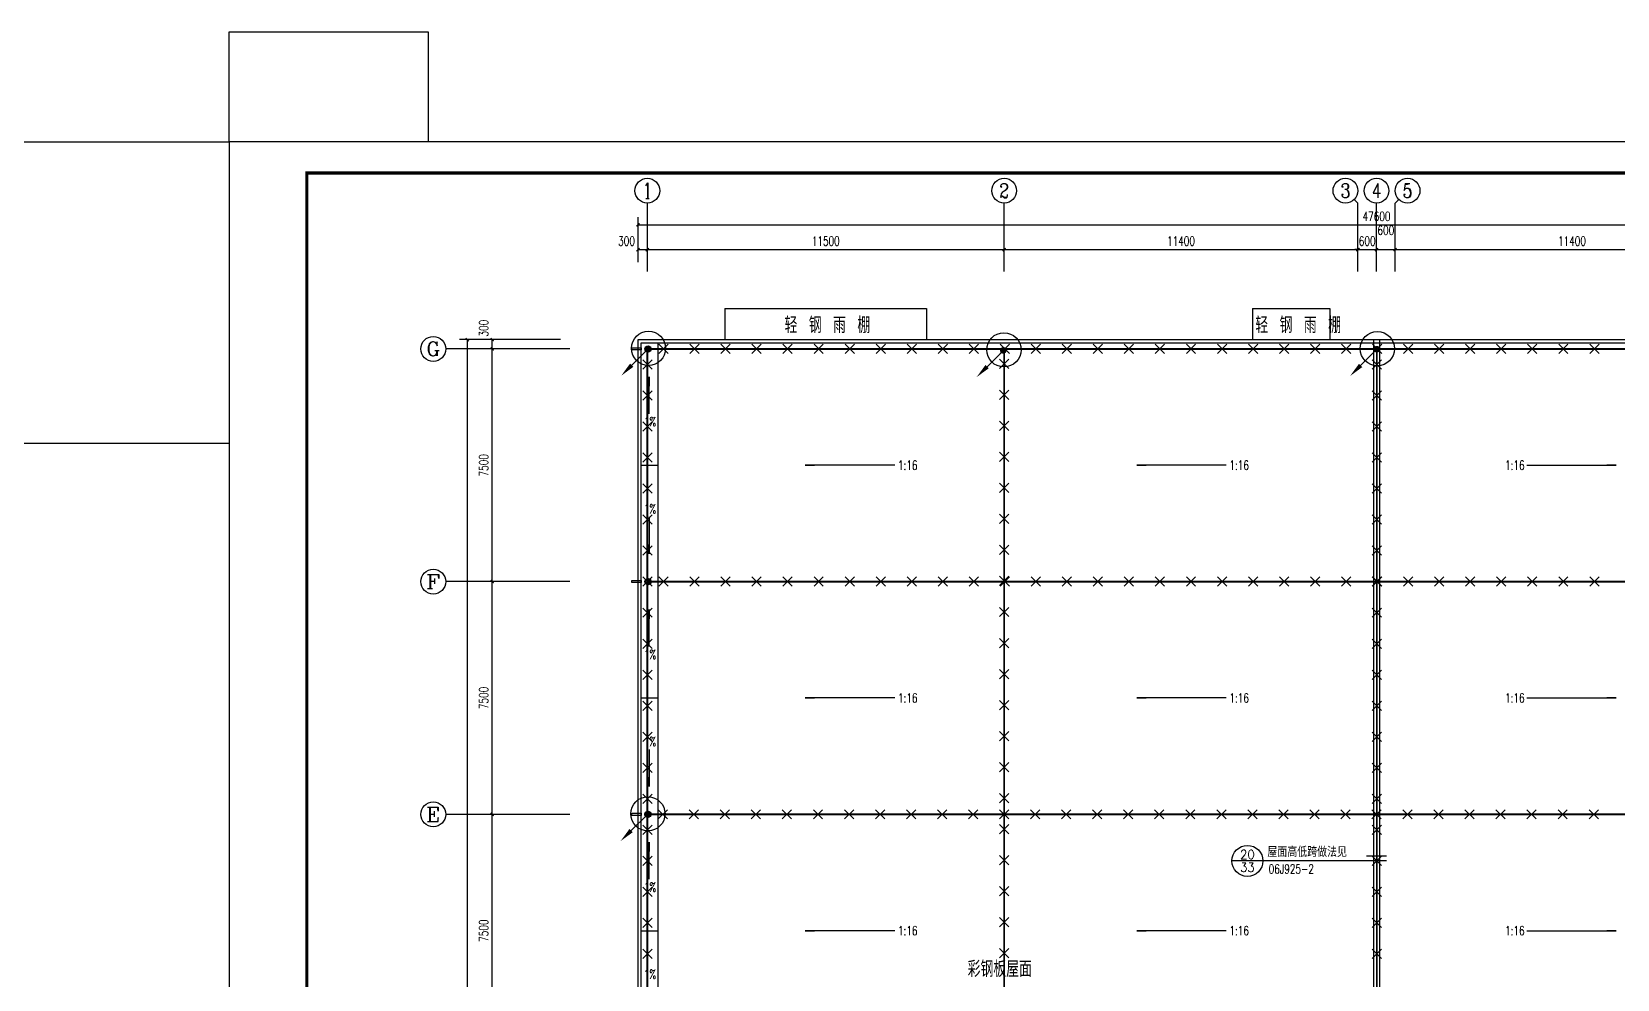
# Model space of a CAD drawing. Extents: x 4532298 to 10139194, y -639876 to -207028.
# Drawn here: x 4931171 to 4982273, y -317745 to -287205 of the extents above; entities that cross this region are included whole.
import ezdxf
from ezdxf.enums import TextEntityAlignment as Align

# ---------------------------------------------------------------- set-up
doc = ezdxf.new("R2010")
doc.units = 0
doc.header["$LTSCALE"] = 1000
doc.header["$MEASUREMENT"] = 0
doc.layers.get('0').update_dxf_attribs({"linetype": 'CONTINUOUS'})
doc.layers.get('Defpoints').update_dxf_attribs({"linetype": 'CONTINUOUS'})
doc.layers.add('_0', color=7, linetype='CONTINUOUS', lineweight=25)
for name, color, linetype in [('AXIS_TEXT', 7, 'CONTINUOUS'), ('LWIRE', 4, 'CONTINUOUS'), ('PUB_TITLE', 4, 'CONTINUOUS'), ('WALL', 2, 'CONTINUOUS'), ('WIRE-避雷', 4, 'CONTINUOUS'), ('建筑底图', 251, 'CONTINUOUS')]:
    doc.layers.add(name, color=color, linetype=linetype)
doc.styles.add('_HZTXT', font='txt.shx', dxfattribs={"width": 0.8, "bigfont": 'HZTXT.shx'})
doc.styles.add('_TCH_AXIS', font='COMPLEX', dxfattribs={"bigfont": 'GBCBIG'})
doc.styles.add('_TCH_DIM', font='SIMPLEX', dxfattribs={"bigfont": 'GBCBIG'})
doc.styles.add('_TCH_DIM_T3', font='SIMPLEX', dxfattribs={"width": 0.705882, "bigfont": 'GBCBIG'})
doc.styles.add('_TCH_LABEL', font='COMPLEX', dxfattribs={"bigfont": 'GBCBIG'})
doc.styles.add('COMPLEX', font='COMPLEX')
doc.styles.get("Standard").update_dxf_attribs({"font": 'GBENOR', "bigfont": 'GBCBIG'})
doc.dimstyles.new('_TCH_ARCH&&100', dxfattribs={"dimtxt": 297.5, "dimasz": 100, "dimexe": 250, "dimexo": 300, "dimgap": 126.25, "dimtad": 1, "dimdec": 0, "dimzin": 0, "dimdsep": 46, "dimtxsty": '_TCH_DIM_T3', "dimblk": 'ARCHTICK', "dimcen": 0.09, "dimclrt": 7, "dimazin": 2, "dimtfac": 1, "dimtdec": 0, "dimtix": 1, "dimtmove": 2, "dimatfit": 3, "dimfxl": 0, "dimtolj": 1, "dimtzin": 0, "dimarcsym": 0})

# ---------------------------------------------------------------- blocks, each defined once
blk = doc.blocks.new('_AXISO')
blk.add_circle((0, 0), 0.5)
at = {"layer": 'AXIS_TEXT', "style": 'COMPLEX', "width": 1.041667}
blk.add_attdef('A', text='', height=0.56, dxfattribs=at).set_placement((-0.25, -0.28), (0.25, -0.28), align=Align.FIT)
blk = doc.blocks.new('_ArchTick')
at = {"color": 0, "linetype": 'ByBlock', "const_width": 0.4}
blk.add_lwpolyline([(-0.5, -0.5), (0.5, 0.5)], dxfattribs=at)
blk = doc.blocks.new('*D394')
at = {"layer": 'Defpoints', "color": 0, "transparency": 16777216}
for p in [(4945212, -297129), (4948512, -297129), (4948512, -342729)]:
    blk.add_point(p, dxfattribs=at)
at = {"layer": '建筑底图', "color": 0, "lineweight": -2, "transparency": 16777216}
for p, q in [((4948212, -297129), (4944962, -297129)), ((4945212, -342729), (4945212, -297129)), ((4948212, -342729), (4944962, -342729))]:
    blk.add_line(p, q, dxfattribs=at)
at = {"layer": '建筑底图', "color": 0, "lineweight": -2, "transparency": 16777216, "xscale": 100, "yscale": 100, "zscale": 100}
for p, rotation in [((4945212, -297129), 90), ((4945212, -342729), 270)]:
    blk.add_blockref('_ArchTick', p, dxfattribs=dict(at, rotation=rotation))
at = {"layer": '建筑底图', "color": 7, "transparency": 16777216, "insert": (4944937, -319929), "char_height": 297.5, "attachment_point": 5, "rotation": 90, "style": '_TCH_DIM_T3'}
blk.add_mtext('\\A1;45600', dxfattribs=at)
blk = doc.blocks.new('*D372')
at = {"layer": 'Defpoints', "color": 0, "transparency": 16777216}
for p in [(4946012, -312429), (4948512, -312429), (4948512, -319929)]:
    blk.add_point(p, dxfattribs=at)
at = {"layer": '建筑底图', "color": 0, "lineweight": -2, "transparency": 16777216}
for p, q in [((4948212, -312429), (4945762, -312429)), ((4946012, -319929), (4946012, -312429)), ((4948212, -319929), (4945762, -319929))]:
    blk.add_line(p, q, dxfattribs=at)
at = {"layer": '建筑底图', "color": 0, "lineweight": -2, "transparency": 16777216, "xscale": 100, "yscale": 100, "zscale": 100}
for p, rotation in [((4946012, -312429), 90), ((4946012, -319929), 270)]:
    blk.add_blockref('_ArchTick', p, dxfattribs=dict(at, rotation=rotation))
at = {"layer": '建筑底图', "color": 7, "transparency": 16777216, "insert": (4945737, -316179), "char_height": 297.5, "attachment_point": 5, "rotation": 90, "style": '_TCH_DIM_T3'}
blk.add_mtext('\\A1;7500', dxfattribs=at)
blk = doc.blocks.new('*D373')
at = {"layer": 'Defpoints', "color": 0, "transparency": 16777216}
for p in [(4946012, -304929), (4948512, -304929), (4948512, -312429)]:
    blk.add_point(p, dxfattribs=at)
at = {"layer": '建筑底图', "color": 0, "lineweight": -2, "transparency": 16777216}
for p, q in [((4948212, -304929), (4945762, -304929)), ((4946012, -312429), (4946012, -304929)), ((4948212, -312429), (4945762, -312429))]:
    blk.add_line(p, q, dxfattribs=at)
at = {"layer": '建筑底图', "color": 0, "lineweight": -2, "transparency": 16777216, "xscale": 100, "yscale": 100, "zscale": 100}
for p, rotation in [((4946012, -304929), 90), ((4946012, -312429), 270)]:
    blk.add_blockref('_ArchTick', p, dxfattribs=dict(at, rotation=rotation))
at = {"layer": '建筑底图', "color": 7, "transparency": 16777216, "insert": (4945737, -308679), "char_height": 297.5, "attachment_point": 5, "rotation": 90, "style": '_TCH_DIM_T3'}
blk.add_mtext('\\A1;7500', dxfattribs=at)
blk = doc.blocks.new('*D374')
at = {"layer": 'Defpoints', "color": 0, "transparency": 16777216}
for p in [(4946012, -297429), (4948512, -297429), (4948512, -304929)]:
    blk.add_point(p, dxfattribs=at)
at = {"layer": '建筑底图', "color": 0, "lineweight": -2, "transparency": 16777216}
for p, q in [((4948212, -297429), (4945762, -297429)), ((4946012, -304929), (4946012, -297429)), ((4948212, -304929), (4945762, -304929))]:
    blk.add_line(p, q, dxfattribs=at)
at = {"layer": '建筑底图', "color": 0, "lineweight": -2, "transparency": 16777216, "xscale": 100, "yscale": 100, "zscale": 100}
for p, rotation in [((4946012, -297429), 90), ((4946012, -304929), 270)]:
    blk.add_blockref('_ArchTick', p, dxfattribs=dict(at, rotation=rotation))
at = {"layer": '建筑底图', "color": 7, "transparency": 16777216, "insert": (4945737, -301179), "char_height": 297.5, "attachment_point": 5, "rotation": 90, "style": '_TCH_DIM_T3'}
blk.add_mtext('\\A1;7500', dxfattribs=at)
blk = doc.blocks.new('*D375')
at = {"layer": 'Defpoints', "color": 0, "transparency": 16777216}
for p in [(4946012, -297129), (4948512, -297129), (4948512, -297429)]:
    blk.add_point(p, dxfattribs=at)
at = {"layer": '建筑底图', "color": 0, "lineweight": -2, "transparency": 16777216}
for p, q in [((4948212, -297129), (4945762, -297129)), ((4946012, -297429), (4946012, -297129)), ((4948212, -297429), (4945762, -297429))]:
    blk.add_line(p, q, dxfattribs=at)
at = {"layer": '建筑底图', "color": 0, "lineweight": -2, "transparency": 16777216, "xscale": 100, "yscale": 100, "zscale": 100}
for p, rotation in [((4946012, -297129), 90), ((4946012, -297429), 270)]:
    blk.add_blockref('_ArchTick', p, dxfattribs=dict(at, rotation=rotation))
at = {"layer": '建筑底图', "color": 7, "transparency": 16777216, "insert": (4945737, -296759), "char_height": 297.5, "attachment_point": 5, "rotation": 90, "style": '_TCH_DIM_T3'}
blk.add_mtext('\\A1;300', dxfattribs=at)
blk = doc.blocks.new('*D376')
at = {"layer": 'Defpoints', "color": 0, "transparency": 16777216}
for p in [(4998312, -293429), (4950712, -294929), (4998312, -294929)]:
    blk.add_point(p, dxfattribs=at)
at = {"layer": '建筑底图', "color": 0, "lineweight": -2, "transparency": 16777216}
for p, q in [((4950712, -294629), (4950712, -293179)), ((4998312, -294629), (4998312, -293179)), ((4950712, -293429), (4998312, -293429))]:
    blk.add_line(p, q, dxfattribs=at)
at = {"layer": '建筑底图', "color": 0, "lineweight": -2, "transparency": 16777216, "xscale": 100, "yscale": 100, "zscale": 100, "rotation": 180}
blk.add_blockref('_ArchTick', (4950712, -293429), dxfattribs=at)
at = {"layer": '建筑底图', "color": 0, "lineweight": -2, "transparency": 16777216, "xscale": 100, "yscale": 100, "zscale": 100}
blk.add_blockref('_ArchTick', (4998312, -293429), dxfattribs=at)
at = {"layer": '建筑底图', "color": 7, "transparency": 16777216, "insert": (4974512, -293154), "char_height": 297.5, "attachment_point": 5, "style": '_TCH_DIM_T3'}
blk.add_mtext('\\A1;47600', dxfattribs=at)
blk = doc.blocks.new('*D377')
at = {"layer": 'Defpoints', "color": 0, "transparency": 16777216}
for p in [(4951012, -294229), (4950712, -294929), (4951012, -294929)]:
    blk.add_point(p, dxfattribs=at)
at = {"layer": '建筑底图', "color": 0, "lineweight": -2, "transparency": 16777216}
for p, q in [((4950712, -294629), (4950712, -293979)), ((4950712, -294229), (4951012, -294229)), ((4951012, -294629), (4951012, -293979))]:
    blk.add_line(p, q, dxfattribs=at)
at = {"layer": '建筑底图', "color": 0, "lineweight": -2, "transparency": 16777216, "xscale": 100, "yscale": 100, "zscale": 100, "rotation": 180}
blk.add_blockref('_ArchTick', (4950712, -294229), dxfattribs=at)
at = {"layer": '建筑底图', "color": 0, "lineweight": -2, "transparency": 16777216, "xscale": 100, "yscale": 100, "zscale": 100}
blk.add_blockref('_ArchTick', (4951012, -294229), dxfattribs=at)
at = {"layer": '建筑底图', "color": 7, "transparency": 16777216, "insert": (4950342, -293954), "char_height": 297.5, "attachment_point": 5, "style": '_TCH_DIM_T3'}
blk.add_mtext('\\A1;300', dxfattribs=at)
blk = doc.blocks.new('*D378')
at = {"layer": 'Defpoints', "color": 0, "transparency": 16777216}
for p in [(4962512, -294229), (4951012, -294929), (4962512, -294929)]:
    blk.add_point(p, dxfattribs=at)
at = {"layer": '建筑底图', "color": 0, "lineweight": -2, "transparency": 16777216}
for p, q in [((4951012, -294629), (4951012, -293979)), ((4951012, -294229), (4962512, -294229)), ((4962512, -294629), (4962512, -293979))]:
    blk.add_line(p, q, dxfattribs=at)
at = {"layer": '建筑底图', "color": 0, "lineweight": -2, "transparency": 16777216, "xscale": 100, "yscale": 100, "zscale": 100, "rotation": 180}
blk.add_blockref('_ArchTick', (4951012, -294229), dxfattribs=at)
at = {"layer": '建筑底图', "color": 0, "lineweight": -2, "transparency": 16777216, "xscale": 100, "yscale": 100, "zscale": 100}
blk.add_blockref('_ArchTick', (4962512, -294229), dxfattribs=at)
at = {"layer": '建筑底图', "color": 7, "transparency": 16777216, "insert": (4956762, -293954), "char_height": 297.5, "attachment_point": 5, "style": '_TCH_DIM_T3'}
blk.add_mtext('\\A1;11500', dxfattribs=at)
blk = doc.blocks.new('*D379')
at = {"layer": 'Defpoints', "color": 0, "transparency": 16777216}
for p in [(4973912, -294229), (4962512, -294929), (4973912, -294929)]:
    blk.add_point(p, dxfattribs=at)
at = {"layer": '建筑底图', "color": 0, "lineweight": -2, "transparency": 16777216}
for p, q in [((4962512, -294629), (4962512, -293979)), ((4962512, -294229), (4973912, -294229)), ((4973912, -294629), (4973912, -293979))]:
    blk.add_line(p, q, dxfattribs=at)
at = {"layer": '建筑底图', "color": 0, "lineweight": -2, "transparency": 16777216, "xscale": 100, "yscale": 100, "zscale": 100, "rotation": 180}
blk.add_blockref('_ArchTick', (4962512, -294229), dxfattribs=at)
at = {"layer": '建筑底图', "color": 0, "lineweight": -2, "transparency": 16777216, "xscale": 100, "yscale": 100, "zscale": 100}
blk.add_blockref('_ArchTick', (4973912, -294229), dxfattribs=at)
at = {"layer": '建筑底图', "color": 7, "transparency": 16777216, "insert": (4968212, -293954), "char_height": 297.5, "attachment_point": 5, "style": '_TCH_DIM_T3'}
blk.add_mtext('\\A1;11400', dxfattribs=at)
blk = doc.blocks.new('*D380')
at = {"layer": 'Defpoints', "color": 0, "transparency": 16777216}
for p in [(4974512, -294229), (4973912, -294929), (4974512, -294929)]:
    blk.add_point(p, dxfattribs=at)
at = {"layer": '建筑底图', "color": 0, "lineweight": -2, "transparency": 16777216}
for p, q in [((4973912, -294229), (4973812, -294229)), ((4973912, -294629), (4973912, -293979)), ((4973912, -294229), (4974512, -294229)), ((4974512, -294629), (4974512, -293979)), ((4974512, -294229), (4974612, -294229))]:
    blk.add_line(p, q, dxfattribs=at)
at = {"layer": '建筑底图', "color": 0, "lineweight": -2, "transparency": 16777216, "xscale": 100, "yscale": 100, "zscale": 100}
blk.add_blockref('_ArchTick', (4973912, -294229), dxfattribs=at)
at = {"layer": '建筑底图', "color": 0, "lineweight": -2, "transparency": 16777216, "xscale": 100, "yscale": 100, "zscale": 100, "rotation": 180}
blk.add_blockref('_ArchTick', (4974512, -294229), dxfattribs=at)
at = {"layer": '建筑底图', "color": 7, "transparency": 16777216, "insert": (4974212, -293954), "char_height": 297.5, "attachment_point": 5, "style": '_TCH_DIM_T3'}
blk.add_mtext('\\A1;600', dxfattribs=at)
blk = doc.blocks.new('*D381')
at = {"layer": 'Defpoints', "color": 0, "transparency": 16777216}
for p in [(4975112, -294229), (4974512, -294929), (4975112, -294929)]:
    blk.add_point(p, dxfattribs=at)
at = {"layer": '建筑底图', "color": 0, "lineweight": -2, "transparency": 16777216}
for p, q in [((4974512, -294629), (4974512, -293979)), ((4974512, -294229), (4975112, -294229)), ((4975112, -294629), (4975112, -293979))]:
    blk.add_line(p, q, dxfattribs=at)
at = {"layer": '建筑底图', "color": 0, "lineweight": -2, "transparency": 16777216, "xscale": 100, "yscale": 100, "zscale": 100, "rotation": 180}
blk.add_blockref('_ArchTick', (4974512, -294229), dxfattribs=at)
at = {"layer": '建筑底图', "color": 0, "lineweight": -2, "transparency": 16777216, "xscale": 100, "yscale": 100, "zscale": 100}
blk.add_blockref('_ArchTick', (4975112, -294229), dxfattribs=at)
at = {"layer": '建筑底图', "color": 7, "transparency": 16777216, "insert": (4974812, -293604), "char_height": 297.5, "attachment_point": 5, "style": '_TCH_DIM_T3'}
blk.add_mtext('\\A1;600', dxfattribs=at)
blk = doc.blocks.new('*D382')
at = {"layer": 'Defpoints', "color": 0, "transparency": 16777216}
for p in [(4986512, -294229), (4975112, -294929), (4986512, -294929)]:
    blk.add_point(p, dxfattribs=at)
at = {"layer": '建筑底图', "color": 0, "lineweight": -2, "transparency": 16777216}
for p, q in [((4975112, -294629), (4975112, -293979)), ((4975112, -294229), (4986512, -294229)), ((4986512, -294629), (4986512, -293979))]:
    blk.add_line(p, q, dxfattribs=at)
at = {"layer": '建筑底图', "color": 0, "lineweight": -2, "transparency": 16777216, "xscale": 100, "yscale": 100, "zscale": 100, "rotation": 180}
blk.add_blockref('_ArchTick', (4975112, -294229), dxfattribs=at)
at = {"layer": '建筑底图', "color": 0, "lineweight": -2, "transparency": 16777216, "xscale": 100, "yscale": 100, "zscale": 100}
blk.add_blockref('_ArchTick', (4986512, -294229), dxfattribs=at)
at = {"layer": '建筑底图', "color": 7, "transparency": 16777216, "insert": (4980812, -293954), "char_height": 297.5, "attachment_point": 5, "style": '_TCH_DIM_T3'}
blk.add_mtext('\\A1;11400', dxfattribs=at)
blk = doc.blocks.new('$TelecSys$00000009')
for p, q in [((-0.5, 0.5), (0.5, -0.5)), ((0.5, 0.5), (-0.5, -0.5))]:
    blk.add_line(p, q)
blk = doc.blocks.new('$TelecSys$00000080')
for p, q in [((-0.7, -0.7), (0, 0)), ((0.104, 0.104), (0.104, 0.104)), ((-0.104, -0.104), (-0.104, -0.104))]:
    blk.add_line(p, q)
at = {"const_width": 0.142}
blk.add_lwpolyline([(0.071, 0, 1), (-0.071, 0, 1)], format="xyb", close=True, dxfattribs=at)
blk.add_solid([(-0.63, -0.77), (-0.77, -0.63), (-1.15, -1.15)])
at = {"width": 0.8, "flags": 9}
blk.add_attdef('A', (0, 0), '', height=0.00002, rotation=180, dxfattribs=at)

msp = doc.modelspace()

# ---------------------------------------------------------------- linework, layer by layer
at = {"color": 3}
for centre in [(4951050.8, -297411.9), (4974540.3, -297422.4), (4962503.8, -297458.9), (4951029.8, -312411.9)]:
    msp.add_circle(centre, 552, dxfattribs=at)
at = {"layer": '_0', "color": 0}
msp.add_lwpolyline([(4937536.9, -287205.4), (4943949.3, -287205.4), (4943949.3, -290758.8), (4937536.9, -290758.8)], close=True, dxfattribs=at)
at = {"layer": 'PUB_TITLE', "color": 4}
msp.add_lwpolyline([(4937536.9, -350158.8), (5021636.9, -350158.8), (5021636.9, -290758.8), (4937536.9, -290758.8)], close=True, dxfattribs=at)
at = {"layer": 'PUB_TITLE', "color": 4, "const_width": 100}
msp.add_lwpolyline([(4940036.9, -349158.8), (5020636.9, -349158.8), (5020636.9, -291758.8), (4940036.9, -291758.8)], close=True, dxfattribs=at)
at = {"layer": 'WALL', "color": 1, "ltscale": 10}
msp.add_lwpolyline([(4924805.2, -290758.8), (4937536.9, -290758.8), (4937536.9, -300473.9), (4924805.2, -300473.9)], close=True, dxfattribs=at)
at = {"layer": 'WIRE-避雷', "color": 4, "const_width": 60}
for points in [[(4951033.5, -297428.9), (4998012.5, -297428.9), (4998012.5, -342428.9), (4951012.5, -342428.9), (4951012.5, -297428.9)], [(4962512.5, -297407.9), (4962512.5, -342428.9)], [(4974523, -297428.9), (4974523, -342428.9)], [(4951033.5, -304928.9), (4997991.5, -304928.9)], [(4951012.5, -312428.9), (4998012.5, -312428.9)]]:
    msp.add_lwpolyline(points, dxfattribs=at)
at = {"layer": '建筑底图'}
for p, q in [((4951012.5, -294928.9), (4951012.5, -292728.9)), ((4962512.5, -294928.9), (4962512.5, -292728.9)), ((4973795.3, -292611.7), (4973912.5, -292728.9)), ((4973912.5, -294928.9), (4973912.5, -292728.9)), ((4974512.5, -294928.9), (4974512.5, -292728.9)), ((4975229.6, -292611.7), (4975112.5, -292728.9)), ((4975112.5, -294928.9), (4975112.5, -292728.9)), ((4953512.5, -296128.9), (4953512.5, -297128.9)), ((4953512.5, -296128.9), (4960012.5, -296128.9)), ((4960012.5, -296128.9), (4960012.5, -297128.9)), ((4970512.5, -296128.9), (4970512.5, -297128.9)), ((4970512.5, -296128.9), (4973012.5, -296128.9)), ((4973012.5, -296128.9), (4973012.5, -297128.9)), ((4974412.5, -297128.9), (4974412.5, -319928.9)), ((4974612.5, -297128.9), (4974612.5, -319928.9)), ((4948512.5, -297428.9), (4944512.5, -297428.9)), ((4948512.5, -304928.9), (4944512.5, -304928.9)), ((4948512.5, -312428.9), (4944512.5, -312428.9)), ((4970852.8, -313929), (4969852.8, -313929)), ((4973525, -313929), (4970852.8, -313929)), ((4974830.5, -313929), (4973525, -313929))]:
    msp.add_line(p, q, dxfattribs=at)
for points in [[(4950812.5, -297396.1), (4950812.5, -297461.7), (4950512.5, -297461.7), (4950512.5, -297396.1)], [(4950712.5, -297128.9), (4998312.5, -297128.9), (4998312.5, -342728.9), (4950712.5, -342728.9)], [(4950812.5, -304896.1), (4950812.5, -304961.7), (4950512.5, -304961.7), (4950512.5, -304896.1)], [(4950812.5, -312396.1), (4950812.5, -312461.7), (4950512.5, -312461.7), (4950512.5, -312396.1)]]:
    msp.add_lwpolyline(points, close=True, dxfattribs=at)
for points in [[(4950812.5, -319828.9), (4950812.5, -297228.9), (4998212.5, -297228.9), (4998212.5, -319828.9)], [(4951362.5, -319928.9), (4951362.5, -297228.9)], [(4951070.7, -299520.7), (4951070.7, -298327.6), (4951070.7, -298627.6)], [(4950812.5, -301178.9), (4951362.5, -301178.9)], [(4958984.2, -301178.9), (4956103.3, -301178.9), (4956403.3, -301178.9)], [(4969664.9, -301178.9), (4966784.1, -301178.9), (4967084.1, -301178.9)], [(4979360, -301178.9), (4982240.8, -301178.9), (4981940.8, -301178.9)], [(4951070.7, -302837), (4951070.7, -304030.2), (4951070.7, -303730.2)], [(4951070.7, -307020.7), (4951070.7, -305827.6), (4951070.7, -306127.6)], [(4950812.5, -308678.9), (4951362.5, -308678.9)], [(4958984.2, -308678.9), (4956103.3, -308678.9), (4956403.3, -308678.9)], [(4969664.9, -308678.9), (4966784.1, -308678.9), (4967084.1, -308678.9)], [(4979360, -308678.9), (4982240.8, -308678.9), (4981940.8, -308678.9)], [(4951070.7, -310337), (4951070.7, -311530.2), (4951070.7, -311230.2)], [(4951070.7, -314520.7), (4951070.7, -313327.6), (4951070.7, -313627.6)], [(4974830.5, -313779), (4974193.2, -313779)], [(4950812.5, -316178.9), (4951362.5, -316178.9)], [(4958984.2, -316178.9), (4956103.3, -316178.9), (4956403.3, -316178.9)], [(4969664.9, -316178.9), (4966784.1, -316178.9), (4967084.1, -316178.9)], [(4979360, -316178.9), (4982240.8, -316178.9), (4981940.8, -316178.9)]]:
    msp.add_lwpolyline(points, dxfattribs=at)
for centre, radius in [((4951033.5, -297428.9), 100), ((4951033.5, -297428.9), 80), ((4951033.5, -304928.9), 100), ((4951033.5, -304928.9), 80), ((4951033.5, -312428.9), 100), ((4951033.5, -312428.9), 80), ((4970352.8, -313929), 500)]:
    msp.add_circle(centre, radius, dxfattribs=at)

# ---------------------------------------------------------------- block references
at = {"layer": 'LWIRE', "xscale": 750, "yscale": 750, "zscale": 750}
for p in [(4951033.5, -297428.9), (4962486.5, -297475.8), (4974523, -297439.4), (4951012.5, -312428.9)]:
    msp.add_blockref('$TelecSys$00000080', p, dxfattribs=at)
at = {"layer": 'LWIRE', "color": 0, "xscale": 300, "yscale": 300, "zscale": 300}
for p in [(4951533.5, -297428.9), (4952533.5, -297428.9), (4953533.5, -297428.9), (4954533.5, -297428.9), (4955533.5, -297428.9), (4956533.5, -297428.9), (4957533.5, -297428.9), (4958533.5, -297428.9), (4959533.5, -297428.9), (4960533.5, -297428.9), (4961533.5, -297428.9), (4962533.5, -297428.9), (4963533.5, -297428.9), (4964533.5, -297428.9), (4965533.5, -297428.9), (4966533.5, -297428.9), (4967533.5, -297428.9), (4968533.5, -297428.9), (4969533.5, -297428.9), (4970533.5, -297428.9), (4971533.5, -297428.9), (4972533.5, -297428.9), (4973533.5, -297428.9), (4974533.5, -297428.9), (4975533.5, -297428.9), (4976533.5, -297428.9), (4977533.5, -297428.9), (4978533.5, -297428.9), (4979533.5, -297428.9), (4980533.5, -297428.9), (4981533.5, -297428.9), (4951533.5, -304928.9), (4952533.5, -304928.9), (4953533.5, -304928.9), (4954533.5, -304928.9), (4955533.5, -304928.9), (4956533.5, -304928.9), (4957533.5, -304928.9), (4958533.5, -304928.9), (4959533.5, -304928.9), (4960533.5, -304928.9), (4961533.5, -304928.9), (4962533.5, -304928.9), (4963533.5, -304928.9), (4964533.5, -304928.9), (4965533.5, -304928.9), (4966533.5, -304928.9), (4967533.5, -304928.9), (4968533.5, -304928.9), (4969533.5, -304928.9), (4970533.5, -304928.9), (4971533.5, -304928.9), (4972533.5, -304928.9), (4973533.5, -304928.9), (4974533.5, -304928.9), (4975533.5, -304928.9), (4976533.5, -304928.9), (4977533.5, -304928.9), (4978533.5, -304928.9), (4979533.5, -304928.9), (4980533.5, -304928.9), (4981533.5, -304928.9), (4951512.5, -312428.9), (4952512.5, -312428.9), (4953512.5, -312428.9), (4954512.5, -312428.9), (4955512.5, -312428.9), (4956512.5, -312428.9), (4957512.5, -312428.9), (4958512.5, -312428.9), (4959512.5, -312428.9), (4960512.5, -312428.9), (4961512.5, -312428.9), (4962512.5, -312428.9), (4963512.5, -312428.9), (4964512.5, -312428.9), (4965512.5, -312428.9), (4966512.5, -312428.9), (4967512.5, -312428.9), (4968512.5, -312428.9), (4969512.5, -312428.9), (4970512.5, -312428.9), (4971512.5, -312428.9), (4972512.5, -312428.9), (4973512.5, -312428.9), (4974512.5, -312428.9), (4975512.5, -312428.9), (4976512.5, -312428.9), (4978512.5, -312428.9), (4979512.5, -312428.9), (4980512.5, -312428.9), (4981512.5, -312428.9)]:
    msp.add_blockref('$TelecSys$00000009', p, dxfattribs=at)
for p, rotation in [((4951012.5, -297928.9), 90), ((4962512.5, -297907.9), 270), ((4974523, -297928.9), 270), ((4951012.5, -298928.9), 90), ((4962512.5, -298907.9), 270), ((4974523, -298928.9), 270), ((4951012.5, -299928.9), 90), ((4962512.5, -299907.9), 270), ((4974523, -299928.9), 270), ((4951012.5, -300928.9), 90), ((4962512.5, -300907.9), 270), ((4974523, -300928.9), 270), ((4951012.5, -301928.9), 90), ((4962512.5, -301907.9), 270), ((4974523, -301928.9), 270), ((4951012.5, -302928.9), 90), ((4962512.5, -302907.9), 270), ((4974523, -302928.9), 270), ((4951012.5, -303928.9), 90), ((4962512.5, -303907.9), 270), ((4974523, -303928.9), 270), ((4951012.5, -304928.9), 90), ((4962512.5, -304907.9), 270), ((4974523, -304928.9), 270), ((4951012.5, -305928.9), 90), ((4962512.5, -305907.9), 270), ((4974523, -305928.9), 270), ((4951012.5, -306928.9), 90), ((4962512.5, -306907.9), 270), ((4974523, -306928.9), 270), ((4951012.5, -307928.9), 90), ((4962512.5, -307907.9), 270), ((4974523, -307928.9), 270), ((4951012.5, -308928.9), 90), ((4962512.5, -308907.9), 270), ((4974523, -308928.9), 270), ((4951012.5, -309928.9), 90), ((4962512.5, -309907.9), 270), ((4974523, -309928.9), 270), ((4951012.5, -310928.9), 90), ((4962512.5, -310907.9), 270), ((4974523, -310928.9), 270), ((4951012.5, -311928.9), 90), ((4962512.5, -311907.9), 270), ((4974523, -311928.9), 270), ((4951012.5, -312928.9), 90), ((4962512.5, -312907.9), 270), ((4974523, -312928.9), 270), ((4962512.5, -313907.9), 270), ((4951012.5, -313928.9), 90), ((4974523, -313928.9), 270), ((4951012.5, -314928.9), 90), ((4962512.5, -314907.9), 270), ((4974523, -314928.9), 270), ((4951012.5, -315928.9), 90), ((4962512.5, -315907.9), 270), ((4974523, -315928.9), 270), ((4951012.5, -316928.9), 90), ((4962512.5, -316907.9), 270), ((4974523, -316928.9), 270)]:
    msp.add_blockref('$TelecSys$00000009', p, dxfattribs=dict(at, rotation=rotation))
at = {"layer": 'LWIRE', "color": 4, "xscale": 300, "yscale": 300, "zscale": 300}
msp.add_blockref('$TelecSys$00000009', (4977512.5, -312428.9), dxfattribs=at)
at = {"layer": '建筑底图'}
ref = msp.add_blockref('_AXISO', (4951012.5, -292328.9), dxfattribs=dict(at, xscale=800, yscale=800, zscale=800))
ref.add_attrib('A', '1', dxfattribs={"layer": 'AXIS_TEXT', "color": 0, "height": 514.7, "style": '_TCH_AXIS'}).set_placement((4950902.2, -292586.2), (4951122.8, -292586.2), align=Align.FIT)
ref = msp.add_blockref('_AXISO', (4962512.5, -292328.9), dxfattribs=dict(at, xscale=800, yscale=800, zscale=800))
ref.add_attrib('A', '2', dxfattribs={"layer": 'AXIS_TEXT', "color": 0, "height": 465.9, "style": '_TCH_AXIS'}).set_placement((4962357.1, -292561.8), (4962667.8, -292561.8), align=Align.FIT)
ref = msp.add_blockref('_AXISO', (4973512.5, -292328.9), dxfattribs=dict(at, xscale=800, yscale=800, zscale=800))
ref.add_attrib('A', '3', dxfattribs={"layer": 'AXIS_TEXT', "color": 0, "height": 465.9, "style": '_TCH_AXIS'}).set_placement((4973357.1, -292561.8), (4973667.8, -292561.8), align=Align.FIT)
ref = msp.add_blockref('_AXISO', (4974512.5, -292328.9), dxfattribs=dict(at, xscale=800, yscale=800, zscale=800))
ref.add_attrib('A', '4', dxfattribs={"layer": 'AXIS_TEXT', "color": 0, "height": 465.9, "style": '_TCH_AXIS', "width": 0.875}).set_placement((4974357.1, -292561.8), (4974667.8, -292561.8), align=Align.FIT)
ref = msp.add_blockref('_AXISO', (4975512.5, -292328.9), dxfattribs=dict(at, xscale=800, yscale=800, zscale=800))
ref.add_attrib('A', '5', dxfattribs={"layer": 'AXIS_TEXT', "color": 0, "height": 465.9, "style": '_TCH_AXIS'}).set_placement((4975357.1, -292561.8), (4975667.8, -292561.8), align=Align.FIT)
ref = msp.add_blockref('_AXISO', (4944112.5, -297428.9), dxfattribs=dict(at, xscale=800, yscale=800, zscale=800))
ref.add_attrib('A', 'G', dxfattribs={"layer": 'AXIS_TEXT', "color": 0, "height": 452.5, "style": '_TCH_AXIS', "width": 1.166667}).set_placement((4943886.2, -297655.1), (4944338.7, -297655.1), align=Align.FIT)
ref = msp.add_blockref('_AXISO', (4944112.5, -304928.9), dxfattribs=dict(at, xscale=800, yscale=800, zscale=800))
ref.add_attrib('A', 'F', dxfattribs={"layer": 'AXIS_TEXT', "color": 0, "height": 452.5, "style": '_TCH_AXIS', "width": 1.3125}).set_placement((4943886.2, -305155.1), (4944338.7, -305155.1), align=Align.FIT)
ref = msp.add_blockref('_AXISO', (4944112.5, -312428.9), dxfattribs=dict(at, xscale=800, yscale=800, zscale=800))
ref.add_attrib('A', 'E', dxfattribs={"layer": 'AXIS_TEXT', "color": 0, "height": 452.5, "style": '_TCH_AXIS', "width": 1.3125}).set_placement((4943886.2, -312655.1), (4944338.7, -312655.1), align=Align.FIT)

# ---------------------------------------------------------------- texts
for s, height, style, width, p in [('轻 钢 雨 棚', 517.24, '_HZTXT', 0.8, (4955433.9, -296920.5)), ('轻 钢 雨 棚', 517.24, '_HZTXT', 0.8, (4970606.6, -296920.5)), ('1%%%', 297.5, '_TCH_DIM', 0.705882, (4950900.7, -299923.2)), ('1:16', 297.5, '_TCH_DIM', 0.705882, (4959089.2, -301327.6)), ('1:16', 297.5, '_TCH_DIM', 0.705882, (4969769.9, -301327.6)), ('1:16', 297.5, '_TCH_DIM', 0.705882, (4978655, -301327.6)), ('1%%%', 297.5, '_TCH_DIM', 0.705882, (4950900.7, -302732)), ('1%%%', 297.5, '_TCH_DIM', 0.705882, (4950900.7, -307423.2)), ('1:16', 297.5, '_TCH_DIM', 0.705882, (4959089.2, -308827.6)), ('1:16', 297.5, '_TCH_DIM', 0.705882, (4969769.9, -308827.6)), ('1:16', 297.5, '_TCH_DIM', 0.705882, (4978655, -308827.6)), ('1%%%', 297.5, '_TCH_DIM', 0.705882, (4950900.7, -310232)), ('06J925-2', 297.5, '_TCH_DIM', 0.705882, (4971035.8, -314339.3)), ('1%%%', 297.5, '_TCH_DIM', 0.705882, (4950900.7, -314923.2)), ('1:16', 297.5, '_TCH_DIM', 0.705882, (4959089.2, -316327.6)), ('1:16', 297.5, '_TCH_DIM', 0.705882, (4969769.9, -316327.6)), ('1:16', 297.5, '_TCH_DIM', 0.705882, (4978655, -316327.6)), ('彩钢板屋面', 517.24, '_HZTXT', 0.8, (4961335.3, -317674.1)), ('1%%%', 297.5, '_TCH_DIM', 0.705882, (4950900.7, -317732))]:
    msp.add_text(s, height=height, dxfattribs=dict(at, style=style, width=width)).set_placement(p)
at = {"layer": '建筑底图', "style": '_TCH_LABEL'}
for s, height, p, p2 in [('20', 292.87, (4970115.7, -313870.1), (4970589.9, -313870.1)), ('33', 295.9, (4970120.3, -314283.6), (4970585.3, -314283.6))]:
    msp.add_text(s, height=height, dxfattribs=at).set_placement(p, p2, align=Align.FIT)
at = {"layer": '建筑底图', "style": '_TCH_DIM'}
msp.add_text('屋面高低跨做法见', height=337.59, dxfattribs=at).set_placement((4970995.5, -313805.8))

# ---------------------------------------------------------------- dimensions: what is measured, and where the dimension line sits
at = {"layer": '建筑底图'}
for p1, p2, distance, picture, middle in [((4950712.5, -294928.9), (4998312.5, -294928.9), 1500, '*D376', (4974512.5, -293153.9)), ((4951012.5, -294928.9), (4962512.5, -294928.9), 700, '*D378', (4956762.5, -293953.9)), ((4962512.5, -294928.9), (4973912.5, -294928.9), 700, '*D379', (4968212.5, -293953.9)), ((4973912.5, -294928.9), (4974512.5, -294928.9), 700, '*D380', (4974212.5, -293953.9)), ((4975112.5, -294928.9), (4986512.5, -294928.9), 700, '*D382', (4980812.5, -293953.9)), ((4948512.5, -342728.9), (4948512.5, -297128.9), 3300, '*D394', (4944937.5, -319928.9)), ((4948512.5, -304928.9), (4948512.5, -297428.9), 2500, '*D374', (4945737.5, -301178.9)), ((4948512.5, -312428.9), (4948512.5, -304928.9), 2500, '*D373', (4945737.5, -308678.9)), ((4948512.5, -319928.9), (4948512.5, -312428.9), 2500, '*D372', (4945737.5, -316178.9))]:
    dim = msp.add_aligned_dim(p1=p1, p2=p2, distance=distance, dimstyle='_TCH_ARCH&&100', dxfattribs=at)
    dim.commit()
    dim.dimension.update_dxf_attribs({"geometry": picture, "text_midpoint": middle})
for base, p1, p2, angle, picture, middle in [((4951012.5, -294228.9), (4950712.5, -294928.9), (4951012.5, -294928.9), 0, '*D377', (4950342.5, -293953.9)), ((4975112.5, -294228.9), (4974512.5, -294928.9), (4975112.5, -294928.9), 360, '*D381', (4974812.5, -293603.9)), ((4946012.5, -297128.9), (4948512.5, -297428.9), (4948512.5, -297128.9), 90, '*D375', (4945737.5, -296758.9))]:
    dim = msp.add_linear_dim(base=base, p1=p1, p2=p2, angle=angle, dimstyle='_TCH_ARCH&&100', dxfattribs=at)
    dim.commit()
    dim.dimension.update_dxf_attribs({"geometry": picture, "text_midpoint": middle, "dimtype": 129})

doc.saveas('drawing.dxf')
